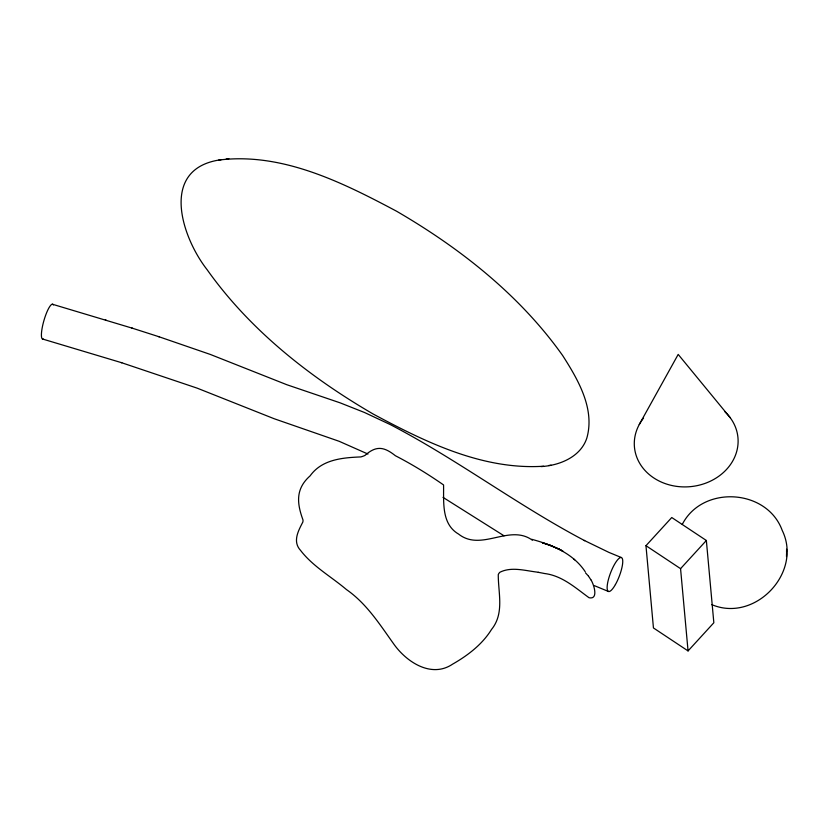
<?xml version="1.0" encoding="UTF-8"?>
<svg xmlns="http://www.w3.org/2000/svg" width="828" height="828" viewBox="0 0 828 828"><rect width="100%" height="100%" fill="white"/><g stroke="black" fill="none" stroke-linecap="round" stroke-linejoin="round"><path stroke-width="1.24" d="M711.687 604.595C754.888 623.018 802.829 572.603 782.212 530.396C766.997 488.644 702.465 484.804 682.282 524.393M786.496 556.582L786.548 553.425M786.548 552.369L786.6 549.181M639.278 424.505L678.194 354.405L730.161 417.643M645.964 545.693L671.756 517.521L706.356 540.487L713.84 622.749L688.058 650.922L653.447 627.945L645.964 545.693L680.564 568.66L688.058 650.922M680.564 568.66L706.356 540.487M540.932 466.599C559.345 465.553 580.583 457.097 586.814 438.136C595.197 408.742 577.944 379.472 562.667 355.554C519.787 295.11 460.151 248.203 396.519 211.192C342.285 182.346 281.913 152.124 218.737 160.073C159.618 169.895 181.674 237.253 207.145 269.731C250.015 330.165 309.651 377.071 373.293 414.093C425.499 442.121 482.89 470.211 543.675 466.226M218.737 160.073L221.138 159.752M226.137 159.059L228.87 158.686M548.674 465.533L551.075 465.201M538.345 572.262C525.904 570.927 511.807 566.331 499.998 572.2A4.523 3.591 -51.9 0 0 498.27 574.663C498.166 592.993 504.583 613.393 491.49 629.508C482.196 644.515 467.737 655.486 452.605 664.149C431.419 678.484 406.517 662.017 393.828 644.101C379.793 624.467 366.638 603.591 346.425 589.546C331.159 576.578 312.901 566.497 300.564 550.413C292.305 541.502 298.39 530.727 302.862 521.992A16.405 11.913 27.7 0 0 303.007 519.994C297.045 503.714 295.141 489.069 310.127 475.841C321.895 459.405 342.471 457.677 360.842 456.921A24.416 24.074 73.2 0 0 364.982 455.41C376.212 445.412 384.016 446.654 395.422 455.752C412.147 464.373 428.169 474.227 443.57 484.949C443.849 501.985 441.272 524.02 458.567 534.07C481.42 552.1 509.375 523.534 532.383 540.208M52.299 304.207L132.656 328.292M42.994 339.149L121.83 362.767M105.322 319.846L106.067 320.084M158.469 336.572L210.312 354.436L286.85 384.73L340.018 402.801L364.527 412.51L390.174 424.536C457.273 459.395 517.779 505.484 584.703 540.663L584.216 540.415L608.901 552.39L621.352 557.534M131.9 328.054L159.255 336.82M121.064 362.529L197.157 388.146L274.192 418.74L339.149 441.293L367.974 454.054M531.7 539.297C552.141 544.803 573.1 553.363 585.241 571.744M594.494 585.706L608.518 591.492M504.035 535.809L443.001 497.359M573.876 559.138L574.684 559.831M585.51 572.852L588.522 576.164M590.819 579.641C593.811 584.05 598.913 599.907 589.07 597.744C575.346 587.797 562.16 575.646 544.462 573.504A44.257 10.143 10.8 0 0 538.335 572.345M43.377 339.045A18.154 3.892 -74 0 1 44.029 320.198A18.154 3.892 -74 0 1 53.375 304.911M725.017 411.899A51.967 44.453 -5.2 0 1 723.641 472.312A51.967 44.453 -5.2 0 1 653.323 477.632A51.967 44.453 -5.2 0 1 643.553 418.057M588.501 576.267A20.534 9.336 71.9 0 1 590.778 579.724M545.517 543.768L542.402 542.806L550.02 545.31L545.517 543.768M551.934 545.994L548.726 544.834L559.449 549.295L551.934 545.994M561.705 550.496L558.238 548.695L562.895 551.127L561.705 550.496M615.432 584.537A18.154 4.678 -69.1 0 0 621.445 557.575A18.154 4.678 -69.1 0 0 607.938 581.453A18.154 4.678 -69.1 0 0 615.432 584.537"/></g></svg>
